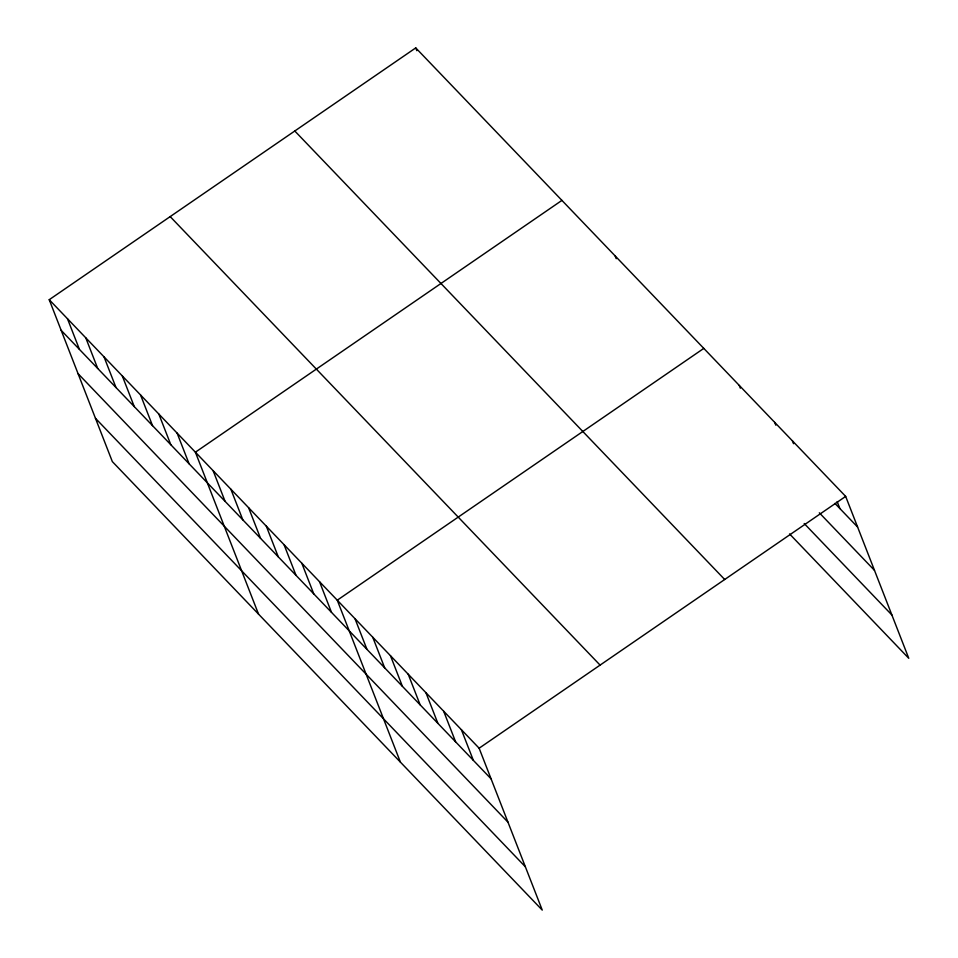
<?xml version="1.0" encoding="UTF-8"?>
<svg xmlns="http://www.w3.org/2000/svg" width="958" height="958" viewBox="0 0 958 958"><rect width="100%" height="100%" fill="white"/><g stroke="black" fill="none" stroke-linecap="round" stroke-linejoin="round"><path stroke-width="1.44" d="M49.229 299.698L479.132 748.21L542.252 910.1L112.337 461.6L49.229 299.698L415.748 47.9L845.663 496.4L908.771 658.302L789.56 533.929M561.915 200.39L195.396 452.2L258.516 614.09M703.783 348.401L337.264 600.199L400.384 762.089M479.132 748.21L845.663 496.4M834.945 503.405L857.602 527.044M819.318 512.805L874.486 570.357M804.205 523.511L891.886 614.988M294.789 130.995L724.703 579.506M170.177 216.604L600.091 665.115M61.168 330.342L491.083 778.854M78.053 373.656L507.968 822.168M95.453 418.287L525.367 866.786M837.16 501.585L839.867 508.542M792.458 440.908L793.547 443.686M774.723 422.406L775.812 425.184M739.253 385.403L740.342 388.182M615.12 255.894L616.21 258.684M415.748 47.9L416.838 50.69M461.397 729.709L473.348 760.353M443.662 711.207L455.613 741.851M425.939 692.706L437.878 723.35M408.204 674.204L420.143 704.849M390.469 655.703L402.408 686.347M372.734 637.202L384.673 667.846M354.999 618.7L366.95 649.344M319.529 581.698L331.48 612.342M301.794 563.196L313.745 593.84M284.059 544.695L296.01 575.339M266.324 526.193L278.275 556.837M248.589 507.692L260.54 538.336M230.866 489.203L242.805 519.835M213.131 470.701L225.07 501.333M177.122 433.136L189.073 463.78M158.848 414.072L170.799 444.716M140.575 395.007L152.526 425.651M122.313 375.955L134.252 406.587M104.039 356.891L115.99 387.535M85.765 337.827L97.716 368.471M67.491 318.763L79.442 349.407"/></g></svg>
